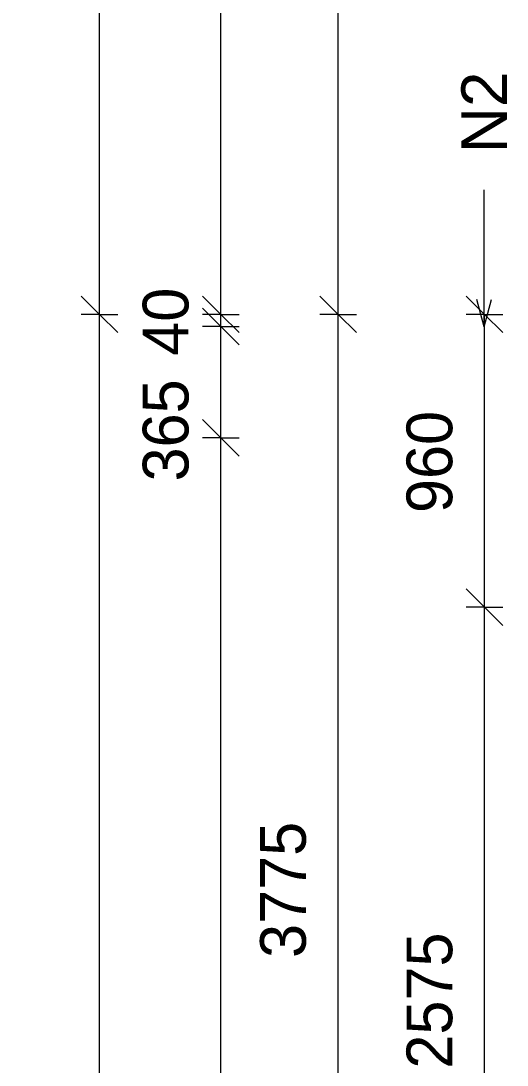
# Model space of a CAD drawing. Header units: millimetres. Extents: x -3132 to 16275, y -2723 to 21287.
# Drawn here: x 6901 to 8495, y 5003 to 8427 of the extents above; entities that cross this region are included whole.
import ezdxf

# ---------------------------------------------------------------- set-up
doc = ezdxf.new("R2010")
doc.units = ezdxf.units.MM
for name, color, linetype, lineweight in [('A-ANNO-DIMS', 211, 'Continuous', 9), ('A-ANNO-DIMS-60', 211, 'Continuous', 9), ('A-DETL-THIN', 151, 'Continuous', 18), ('G-ANNO-TEXT', 231, 'Continuous', 9)]:
    doc.layers.add(name, color=color, linetype=linetype, lineweight=lineweight)
doc.styles.add('Arial_1', font='arial.ttf', dxfattribs={"height": 150})
doc.styles.add('Nirmala UI Semilight', font='NirmalaS.ttf', dxfattribs={"height": 150})
doc.dimstyles.new('Arrow_Filled_-_2_5_NI_UI', dxfattribs={"dimscale": 304.8, "dimtxt": 157.104592, "dimasz": 0.393701, "dimexe": 0.19685, "dimexo": 0.0625, "dimgap": 0.19685, "dimtad": 1, "dimdec": 0, "dimzin": 0, "dimdsep": 46, "dimtxsty": 'Nirmala UI Semilight', "dimblk1": 'OBLIQUE', "dimblk2": 'OBLIQUE', "dimsah": 1, "dimcen": 0.09, "dimazin": 0, "dimtfac": 1, "dimtdec": 4, "dimtix": 1, "dimtmove": 0, "dimatfit": 3, "dimfxl": 0.19685, "dimfxlon": 1, "dimtvp": 1, "dimtolj": 1, "dimtzin": 0, "dimarcsym": 2})
doc.dimstyles.new('Arrow_Filled_-_2_5_NI_UI_2', dxfattribs={"dimscale": 304.8, "dimtxt": 157.104592, "dimasz": 0.393701, "dimexe": 0.19685, "dimexo": 0.0625, "dimgap": 0.19685, "dimtad": 1, "dimdec": 0, "dimzin": 0, "dimdsep": 46, "dimtxsty": 'Nirmala UI Semilight', "dimblk1": 'OBLIQUE', "dimblk2": 'OBLIQUE', "dimsah": 1, "dimcen": 0.09, "dimazin": 0, "dimtfac": 1, "dimtdec": 4, "dimtix": 1, "dimtmove": 2, "dimatfit": 3, "dimfxl": 0.19685, "dimfxlon": 1, "dimtvp": 1, "dimtolj": 1, "dimtzin": 0, "dimarcsym": 2})

# ---------------------------------------------------------------- blocks, each defined once
blk = doc.blocks.new('DIMBLOCK99-Elevation Right')
at = {"layer": 'A-ANNO-DIMS-60'}
for p, q in [((7158.8, 7465), (7098.8, 7525)), ((7158.8, 7465), (7098.8, 7465)), ((7158.8, -1395), (7158.8, 7465)), ((7158.8, 7465), (7218.8, 7405)), ((7158.8, 7465), (7218.8, 7465)), ((7158.8, -1395), (7098.8, -1335)), ((7158.8, -1395), (7098.8, -1395)), ((7158.8, -1395), (7218.8, -1455)), ((7158.8, -1395), (7218.8, -1395))]:
    blk.add_line(p, q, dxfattribs=at)
at = {"layer": 'A-ANNO-DIMS-60', "color": 0, "insert": (6903.1, 2806.5), "char_height": 150, "width": 548.438, "attachment_point": 1, "rotation": 90, "line_spacing_factor": 1.142579, "style": 'Nirmala UI Semilight'}
blk.add_mtext('8860', dxfattribs=at)
blk = doc.blocks.new('_Oblique')
at = {"color": 0, "linetype": 'ByBlock', "lineweight": -2}
blk.add_line((-0.5, -0.5), (0.5, 0.5), dxfattribs=at)
blk = doc.blocks.new('DIMBLOCK100-Elevation Right')
at = {"layer": 'A-ANNO-DIMS-60'}
for p, q in [((7556, 7060), (7496, 7120)), ((7556, 7060), (7496, 7060)), ((7556, -1395), (7556, 7060)), ((7556, 7060), (7616, 7000)), ((7556, 7060), (7616, 7060)), ((7556, -1395), (7496, -1335)), ((7556, -1395), (7496, -1395)), ((7556, -1395), (7616, -1455)), ((7556, -1395), (7616, -1395))]:
    blk.add_line(p, q, dxfattribs=at)
at = {"layer": 'A-ANNO-DIMS-60', "color": 0, "insert": (7300.3, 2602.6), "char_height": 150, "width": 551.866, "attachment_point": 1, "rotation": 90, "line_spacing_factor": 1.142579, "style": 'Nirmala UI Semilight'}
blk.add_mtext('8455', dxfattribs=at)
blk = doc.blocks.new('DIMBLOCK101-Elevation Right')
at = {"layer": 'A-ANNO-DIMS-60'}
for p, q in [((7556, 7425), (7496, 7485)), ((7556, 7425), (7496, 7425)), ((7556, 7060), (7556, 7425)), ((7556, 7425), (7616, 7365)), ((7556, 7425), (7616, 7425)), ((7556, 7060), (7496, 7120)), ((7556, 7060), (7496, 7060)), ((7556, 7060), (7616, 7000)), ((7556, 7060), (7616, 7060))]:
    blk.add_line(p, q, dxfattribs=at)
at = {"layer": 'A-ANNO-DIMS-60', "color": 0, "insert": (7300.3, 6917.1), "char_height": 150, "width": 411.328, "attachment_point": 1, "rotation": 90, "line_spacing_factor": 1.142579, "style": 'Nirmala UI Semilight'}
blk.add_mtext('365', dxfattribs=at)
blk = doc.blocks.new('DIMBLOCK102-Elevation Right')
at = {"layer": 'A-ANNO-DIMS-60'}
for p, q in [((7556, 7465), (7496, 7525)), ((7556, 7425), (7496, 7485)), ((7556, 7465), (7496, 7465)), ((7556, 7425), (7556, 7465)), ((7556, 7465), (7616, 7405)), ((7556, 7465), (7616, 7465)), ((7556, 7425), (7496, 7425)), ((7556, 7425), (7616, 7365)), ((7556, 7425), (7616, 7425))]:
    blk.add_line(p, q, dxfattribs=at)
at = {"layer": 'A-ANNO-DIMS-60', "color": 0, "insert": (7300.3, 7329.3), "char_height": 150, "width": 277.647, "attachment_point": 1, "rotation": 90, "line_spacing_factor": 1.142579, "style": 'Nirmala UI Semilight'}
blk.add_mtext('40', dxfattribs=at)
blk = doc.blocks.new('DIMBLOCK107-Elevation Right')
at = {"layer": 'A-ANNO-DIMS-60'}
for p, q in [((7940.8, 7465), (7880.8, 7525)), ((7940.8, 7465), (7880.8, 7465)), ((7940.8, 3690), (7940.8, 7465)), ((7940.8, 7465), (8000.8, 7405)), ((7940.8, 7465), (8000.8, 7465)), ((7940.8, 3690), (7880.8, 3750)), ((7940.8, 3690), (7880.8, 3690)), ((7940.8, 3690), (8000.8, 3630)), ((7940.8, 3690), (8000.8, 3690))]:
    blk.add_line(p, q, dxfattribs=at)
at = {"layer": 'A-ANNO-DIMS-60', "color": 0, "insert": (7685.1, 5354.7), "char_height": 150, "width": 534.727, "attachment_point": 1, "rotation": 90, "line_spacing_factor": 1.142579, "style": 'Nirmala UI Semilight'}
blk.add_mtext('3775', dxfattribs=at)
blk = doc.blocks.new('DIMBLOCK111-Elevation Right')
at = {"layer": 'A-ANNO-DIMS-60'}
for p, q in [((8420.8, 6505), (8360.8, 6565)), ((8420.8, 6505), (8360.8, 6505)), ((8420.8, 3930), (8420.8, 6505)), ((8420.8, 6505), (8480.8, 6445)), ((8420.8, 6505), (8480.8, 6505)), ((8420.8, 3930), (8360.8, 3990)), ((8420.8, 3930), (8360.8, 3930)), ((8420.8, 3930), (8480.8, 3870)), ((8420.8, 3930), (8480.8, 3930))]:
    blk.add_line(p, q, dxfattribs=at)
at = {"layer": 'A-ANNO-DIMS-60', "color": 0, "insert": (8165.1, 4991.8), "char_height": 150, "width": 541.582, "attachment_point": 1, "rotation": 90, "line_spacing_factor": 1.142579, "style": 'Nirmala UI Semilight'}
blk.add_mtext('2575', dxfattribs=at)
blk = doc.blocks.new('DIMBLOCK112-Elevation Right')
at = {"layer": 'A-ANNO-DIMS-60'}
for p, q in [((8420.8, 7465), (8360.8, 7525)), ((8420.8, 7465), (8360.8, 7465)), ((8420.8, 6505), (8420.8, 7465)), ((8420.8, 7465), (8480.8, 7405)), ((8420.8, 7465), (8480.8, 7465)), ((8420.8, 6505), (8360.8, 6565)), ((8420.8, 6505), (8360.8, 6505)), ((8420.8, 6505), (8480.8, 6445)), ((8420.8, 6505), (8480.8, 6505))]:
    blk.add_line(p, q, dxfattribs=at)
at = {"layer": 'A-ANNO-DIMS-60', "color": 0, "insert": (8165.1, 6813.6), "char_height": 150, "width": 411.328, "attachment_point": 1, "rotation": 90, "line_spacing_factor": 1.142579, "style": 'Nirmala UI Semilight'}
blk.add_mtext('960', dxfattribs=at)

msp = doc.modelspace()

# ---------------------------------------------------------------- linework, layer by layer
at = {"layer": 'A-DETL-THIN'}
for p, q in [((7158.8, 7465), (7158.8, 10036.4)), ((7556, 7465), (7556, 9076.4)), ((7940.8, 7465), (7940.8, 8596.4))]:
    msp.add_line(p, q, dxfattribs=at)
at = {"layer": 'G-ANNO-TEXT', "color": 7}
for q in [(8419.9, 7873.4), (8395.8, 7513.6), (8444, 7513.6)]:
    msp.add_line((8419.9, 7423.6), q, dxfattribs=at)

# ---------------------------------------------------------------- texts
at = {"layer": 'G-ANNO-TEXT', "color": 7, "insert": (8344.9, 7993.4), "char_height": 150, "width": 322.278, "attachment_point": 1, "rotation": 90, "style": 'Arial_1'}
msp.add_mtext('N2', dxfattribs=at)

# ---------------------------------------------------------------- dimensions: what is measured, and where the dimension line sits
at = {"layer": 'A-ANNO-DIMS'}
for base, p1, p2, override, picture, middle in [((7556, 7465), (7616, 7425), (7616, 7465), {"dimpost": '<>', "dimfxl": 40}, 'DIMBLOCK102-Elevation Right', (7418.5, 7445)), ((7158.8, 7465), (7218.8, -1395), (7218.8, 7465), {"dimpost": '<>', "dimfxl": 8860}, 'DIMBLOCK99-Elevation Right', (7021.3, 3035)), ((7940.8, 7465), (8000.8, 3690), (8000.8, 7465), {"dimpost": '<>', "dimfxl": 3775}, 'DIMBLOCK107-Elevation Right', (7803.2, 5577.5)), ((8420.8, 7465), (8480.8, 6505), (8480.8, 7465), {"dimpost": '<>', "dimfxl": 960}, 'DIMBLOCK112-Elevation Right', (8283.2, 6985)), ((7556, 7060), (7616, -1395), (7616, 7060), {"dimpost": '<>', "dimfxl": 8455}, 'DIMBLOCK100-Elevation Right', (7418.5, 2832.5)), ((8420.8, 6505), (8480.8, 3930), (8480.8, 6505), {"dimpost": '<>', "dimfxl": 2575}, 'DIMBLOCK111-Elevation Right', (8283.3, 5217.5))]:
    dim = msp.add_linear_dim(base=base, p1=p1, p2=p2, angle=90, dimstyle='Arrow_Filled_-_2_5_NI_UI', override=override, dxfattribs=at)
    dim.commit()
    dim.dimension.update_dxf_attribs({"geometry": picture, "text_midpoint": middle})
dim = msp.add_linear_dim(base=(7556, 7425), p1=(7616, 7060), p2=(7616, 7425), angle=90, dimstyle='Arrow_Filled_-_2_5_NI_UI_2', override={"dimpost": '<>', "dimfxl": 365}, dxfattribs=at)
dim.commit()
dim.dimension.update_dxf_attribs({"geometry": 'DIMBLOCK101-Elevation Right', "text_midpoint": (7400.3, 7122.7), "dimtype": 160, "text_rotation": 90})

doc.saveas('drawing.dxf')
